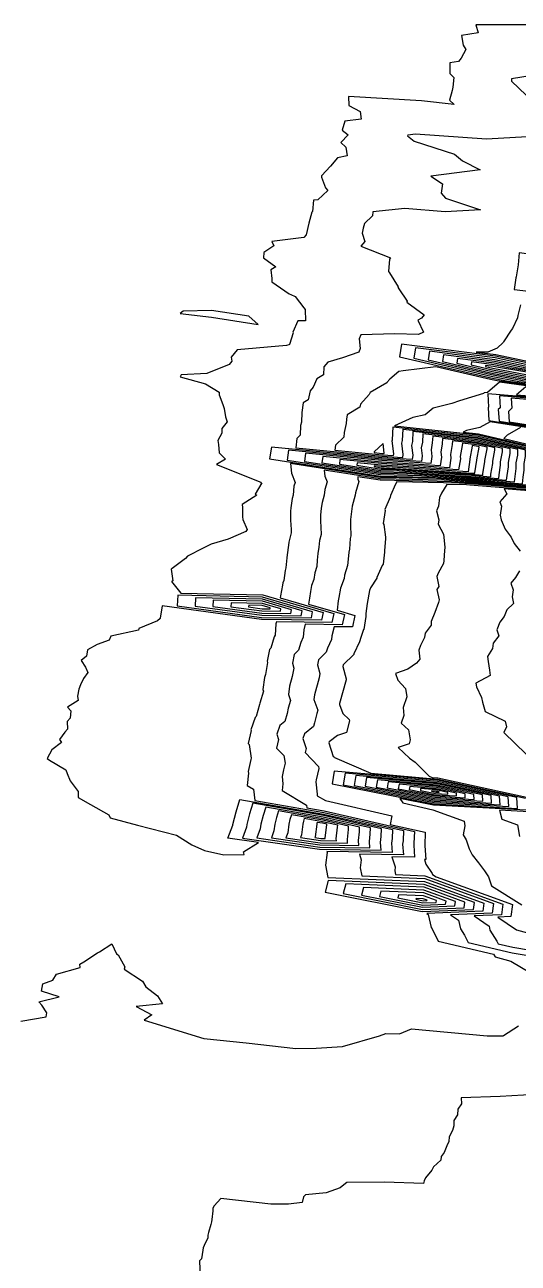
# Model space of a CAD drawing. Header units: metres. Extents: x 706349 to 713144, y 2649082 to 2655455.
# Drawn here: x 711806.2 to 711905.5, y 2651778.8 to 2652027.5 of the extents above; entities that cross this region are included whole.
import ezdxf

# ---------------------------------------------------------------- set-up
doc = ezdxf.new("R2010")
doc.units = ezdxf.units.M
doc.layers.add('C-TOPO-MAJR', color=9, linetype='Continuous')
doc.layers.add('C-TOPO-MINR', color=8, linetype='Continuous')

msp = doc.modelspace()

# ---------------------------------------------------------------- linework, layer by layer
at = {"layer": 'C-TOPO-MAJR', "color": 9, "linetype": 'Continuous', "lineweight": -3, "elevation": -10, "flags": 128}
for points in [[(711905.91, 2651971.27), (711905.34, 2651969.12), (711905.3, 2651968.67), (711904.31, 2651966.48), (711904.04, 2651966.16), (711902.48, 2651963.85), (711902.44, 2651963.7), (711901.18, 2651962.57), (711899.35, 2651961.72), (711896.97, 2651961.78), (711900.93, 2651961.27), (711915.23, 2651958.24)], [(711919.24, 2651953.53), (711901.23, 2651956), (711899.88, 2651956.26), (711888.89, 2651958.81), (711882.33, 2651957.98), (711881.43, 2651957.86), (711879.61, 2651956.32), (711879.02, 2651955.63), (711879.02, 2651955.57), (711875.67, 2651953.64), (711875.5, 2651953.22), (711873.75, 2651951.31), (711873.63, 2651950.69), (711871.03, 2651949.19), (711870.89, 2651948.29), (711870.86, 2651947.4), (711870.43, 2651945.59), (711870.41, 2651944.69), (711868.72, 2651943.09), (711868.6, 2651942.05), (711878.07, 2651941.14), (711880.36, 2651941), (711880.41, 2651941.32), (711880.1, 2651943.92), (711880.15, 2651944.17), (711880.3, 2651946.73), (711897.39, 2651944.88), (711909.99, 2651941.88)], [(711909.48, 2651934.64), (711895.84, 2651935.72), (711890.53, 2651936.04), (711877.72, 2651936.31), (711866.42, 2651938.06), (711866.56, 2651936.85), (711867, 2651935.69), (711866.54, 2651934.19), (711866.45, 2651933.04), (711866.04, 2651931.58), (711865.85, 2651930.41), (711865.68, 2651929), (711865.67, 2651927.79), (711865.76, 2651926.59), (711865.8, 2651925.16), (711865.5, 2651923.95), (711865.38, 2651922.57), (711865.18, 2651921.32), (711865.04, 2651920), (711864.93, 2651918.7), (711864.56, 2651917.43), (711864.37, 2651916.09), (711863.91, 2651914.89), (711863.71, 2651913.72), (711863.46, 2651912.32), (711863.31, 2651911.16), (711870.49, 2651909.06), (711870.07, 2651907.02), (711862.64, 2651907.1), (711862.33, 2651906.01), (711862.24, 2651904.49), (711861.75, 2651903.44), (711861.26, 2651901.9), (711860.37, 2651901.01), (711860.03, 2651899.33), (711860.31, 2651898.3), (711860.02, 2651896.65), (711859.48, 2651894.69), (711859.23, 2651893.01), (711859.69, 2651891.78), (711859.22, 2651890.23), (711858.97, 2651889.16), (711858.52, 2651887.57), (711857.52, 2651886.77), (711856.94, 2651885.05), (711857.28, 2651883.97), (711856.86, 2651882.26), (711858.34, 2651880.74), (711858.57, 2651879.2), (711858.27, 2651877.9), (711857.96, 2651876.51), (711858.12, 2651875.07), (711858, 2651873.72), (711862.88, 2651870.8), (711862.94, 2651870.23), (711866.41, 2651869.63), (711884.56, 2651865.51), (711884.48, 2651863.14), (711884.43, 2651862.78), (711884.6, 2651860.32), (711880.05, 2651860.39), (711880.73, 2651858.38), (711880.62, 2651857.62), (711880.78, 2651856.86), (711886.68, 2651856.62), (711902.38, 2651850.93), (711902.06, 2651848.77), (711896.6, 2651848.54), (711899.57, 2651846.5), (711899.75, 2651845.7), (711901.15, 2651843.47), (711901.39, 2651842.97), (711904.39, 2651842.27), (711915.43, 2651840.4)]]:
    msp.add_lwpolyline(points, dxfattribs=at)
at = {"layer": 'C-TOPO-MAJR', "color": 9, "linetype": 'Continuous', "lineweight": -3, "flags": 128}
for points in [[(711924.97, 2651955.59), (711919.45, 2651956.23), (711905.39, 2651958.54), (711900.58, 2651959.56), (711893.25, 2651960.5), (711893.09, 2651959.52), (711900.22, 2651957.87), (711912.04, 2651955.61), (711919.33, 2651954.61), (711925.24, 2651954.9), (711924.97, 2651955.59)], [(711866.16, 2651940.81), (711865.97, 2651939.55), (711877.82, 2651937.71), (711883.01, 2651937.6), (711895.99, 2651936.81), (711901.52, 2651936.38), (711901.58, 2651937.09), (711901.89, 2651939.04), (711901.89, 2651939.75), (711902.26, 2651941.72), (711902.26, 2651942.42), (711897.16, 2651943.64), (711890.24, 2651944.38), (711890.18, 2651943.35), (711889.87, 2651941.68), (711889.99, 2651940.63), (711889.73, 2651938.95), (711877.96, 2651939.66), (711866.16, 2651940.81)], [(711854.02, 2651911.72), (711844.14, 2651911.93), (711844.07, 2651910.7), (711853.9, 2651909.35), (711859.7, 2651909.29), (711859.85, 2651910.01), (711854.02, 2651911.72)], [(711889, 2651874.33), (711881.48, 2651875), (711881.34, 2651874.07), (711888.73, 2651872.63), (711894.81, 2651872.29), (711894.77, 2651873.08), (711889, 2651874.33)], [(711856.34, 2651865.61), (711855.82, 2651864.22), (711865.58, 2651862.81), (711873.38, 2651862.69), (711873.31, 2651863.69), (711873.52, 2651865.44), (711873.55, 2651866.4), (711866.2, 2651868.07), (711857.26, 2651869.63), (711856.86, 2651868.31), (711856.49, 2651866.95), (711856.34, 2651865.61)], [(711886.48, 2651853.73), (711874.32, 2651854.23), (711873.91, 2651852.74), (711886.22, 2651850.27), (711892.7, 2651850.55), (711892.84, 2651851.42), (711886.48, 2651853.73)]]:
    msp.add_lwpolyline(points, close=True, dxfattribs=at)
at = {"layer": 'C-TOPO-MAJR', "color": 9, "linetype": 'Continuous', "lineweight": -3, "elevation": -10, "flags": 128}
for points in [[(711932.17, 2651950.59), (711919.09, 2651951.54), (711901.68, 2651952.95), (711901.8, 2651950.6), (711901.43, 2651950.23), (711901.59, 2651947.9), (711918.63, 2651945.2), (711931.97, 2651944.66), (711932.41, 2651947.95), (711931.79, 2651949.04), (711932.17, 2651950.59)], [(711889.19, 2651875.54), (711870.63, 2651877.19), (711870.26, 2651874.9), (711888.52, 2651871.33), (711903.54, 2651870.49), (711903.45, 2651872.45), (711889.19, 2651875.54)]]:
    msp.add_lwpolyline(points, close=True, dxfattribs=at)
at = {"layer": 'C-TOPO-MINR', "color": 8, "linetype": 'Continuous', "lineweight": -3, "flags": 128}
for points, elevation in [([(711908.59, 2652027.47), (711896.89, 2652027.49), (711897.36, 2652025.88), (711894.02, 2652025.3), (711894.38, 2652023.37), (711894.88, 2652022.54), (711893.95, 2652020.77), (711893.44, 2652020.09), (711891.69, 2652019.83), (711891.71, 2652017.67), (711892.51, 2652016.91), (711892.29, 2652014.93), (711892.16, 2652014.28), (711891.61, 2652012.34), (711892.57, 2652011.46), (711886, 2652012.21), (711871.29, 2652013.08), (711871.36, 2652011.27), (711873.67, 2652010.04), (711873.87, 2652008.56), (711870.56, 2652008.13), (711870.07, 2652006.35), (711871.26, 2652005.4), (711869.75, 2652003.86), (711870.76, 2652002.92), (711871.05, 2652001.19), (711869.12, 2652000.77), (711867.73, 2651999.11), (711865.92, 2651997.16), (711865.88, 2651996.89), (711866.69, 2651994.72), (711867.17, 2651994.2), (711865.14, 2651992.35), (711864.3, 2651992.26), (711864.11, 2651990), (711863.98, 2651989.88), (711863.38, 2651987.63), (711862.8, 2651985.33), (711862.82, 2651985.28), (711862.37, 2651984.78), (711855.89, 2651983.98), (711856.3, 2651983.08), (711854.27, 2651981.76), (711854.21, 2651980.72), (711856.73, 2651978.9), (711855.69, 2651978.28), (711855.91, 2651976.56), (711855.88, 2651975.87), (711859.41, 2651973.49), (711859.74, 2651973.31), (711860.58, 2651972.94), (711862.33, 2651970.64), (711862.58, 2651970.31), (711862.69, 2651968.07), (711861.16, 2651968.02), (711860.16, 2651965.76), (711860.17, 2651965.65), (711859.46, 2651963.27), (711859.33, 2651963.22), (711858.83, 2651963.07), (711848.91, 2651962.2), (711847.76, 2651960.76), (711847.87, 2651959.95), (711847.3, 2651959.29), (711842.83, 2651957.44), (711837.67, 2651957.19), (711837.45, 2651956.81), (711842.54, 2651955.36), (711845.33, 2651953.73), (711845.31, 2651953.17), (711846.08, 2651951.27), (711846.31, 2651950.43), (711846.59, 2651948.78), (711846.95, 2651947.73), (711845.84, 2651946.4), (711845.88, 2651945.5), (711845.08, 2651944.02), (711845.16, 2651943.19), (711845.33, 2651941.53), (711846.58, 2651940.25), (711844.76, 2651939.16), (711853.67, 2651935.67), (711853.65, 2651935.58), (711853.89, 2651935.5), (711852.56, 2651933.26), (711852.9, 2651933.03), (711849.95, 2651931.16), (711850, 2651930.55), (711850, 2651928.71), (711850.05, 2651928.13), (711850.92, 2651926.17), (711850.71, 2651925.72), (711847.16, 2651924.19), (711843.74, 2651923.22), (711842.07, 2651922.36), (711838.93, 2651920.76), (711838.53, 2651920.32), (711835.85, 2651918.32), (711835.66, 2651918.2), (711836, 2651915.86), (711835.72, 2651915.67), (711837.64, 2651913.35), (711854.07, 2651912.99), (711866.24, 2651909.44), (711865.92, 2651907.93), (711853.8, 2651908.07), (711833.83, 2651910.8), (711833.45, 2651908.31), (711833.46, 2651908.24), (711832.9, 2651907.83), (711829.2, 2651906.26), (711829.13, 2651905.94), (711823.56, 2651904.72), (711823.2, 2651903.91), (711820.79, 2651903.02), (711818.87, 2651901.98), (711818.62, 2651900.73), (711817.6, 2651899.86), (711818.42, 2651898.48), (711818.89, 2651897.4), (711818.06, 2651896.24), (711817.47, 2651894.93), (711817.13, 2651894.05), (711816.83, 2651892.67), (711816.96, 2651891.79), (711814.85, 2651890.45), (711815.48, 2651889.73), (711815.34, 2651888.23), (711814.79, 2651887.6), (711814.85, 2651886.02), (711814.3, 2651885.44), (711813.22, 2651883.94), (711813.64, 2651883.36), (711811.68, 2651881.91), (711810.76, 2651880.13), (711811.18, 2651879.81), (711814.51, 2651877.9), (711814.77, 2651877.15), (711815.34, 2651875.69), (711816.94, 2651873.55), (711816.99, 2651872.32), (711819.47, 2651870.94), (711823.11, 2651868.87), (711823.38, 2651868.27), (711828.87, 2651866.8), (711836.76, 2651864.79), (711839.84, 2651862.82), (711842.38, 2651861.71), (711846.26, 2651860.81), (711850.34, 2651860.85), (711850.19, 2651861.42), (711853.23, 2651863.26), (711847.07, 2651864.15), (711848.04, 2651866.77), (711848.05, 2651866.91), (711848.74, 2651869.45), (711849.49, 2651871.94), (711866.32, 2651869), (711880.16, 2651865.87), (711880.09, 2651864.06), (711879.99, 2651863.14), (711880.12, 2651861.27), (711866.96, 2651861.47), (711867.04, 2651861.26), (711866.68, 2651858.76), (711867.2, 2651856.27), (711886.6, 2651855.46), (711898.56, 2651851.13), (711898.32, 2651849.48), (711887.07, 2651849), (711887.33, 2651848.82), (711887.92, 2651846.23), (711888.12, 2651845.92), (711889.32, 2651843.47), (711900.46, 2651840.86), (711900.84, 2651840.31), (711903.96, 2651839.49), (711907.9, 2651837.1)], -6), ([(711908.27, 2652017.28), (711904.09, 2652016.66), (711904.1, 2652016.13), (711907.07, 2652013.32)], -8), ([(711907.24, 2652004.99), (711899.06, 2652004.54), (711884.76, 2652005.53), (711883.23, 2652005.34), (711883.18, 2652005.16), (711884.51, 2652004.09), (711892.61, 2652001.52), (711894.26, 2652000.16), (711897.78, 2651998.35), (711887.85, 2651997.07), (711890.22, 2651995.54), (711889.95, 2651993.65), (711890.83, 2651992.66), (711897.86, 2651990.32), (711890.74, 2651989.91), (711882.62, 2651990.6), (711876.21, 2651989.9), (711876.15, 2651989.13), (711874.55, 2651987.58), (711874.3, 2651986.64), (711874.05, 2651985.67), (711874.62, 2651983.97), (711873.79, 2651983.06), (711879.74, 2651980.66), (711879.57, 2651980.4), (711879.39, 2651977.94), (711879.54, 2651977.66), (711881.28, 2651974.85), (711881.27, 2651974.83), (711881.43, 2651974.48), (711883.14, 2651972.01), (711883.02, 2651971.79), (711886.51, 2651969.22), (711885.98, 2651968.6), (711885.25, 2651968.14), (711886.4, 2651965.78), (711885.39, 2651965.3), (711880.66, 2651965.43), (711873.81, 2651965.21), (711873.46, 2651964.43), (711873.66, 2651962.51), (711873.43, 2651961.74), (711870.09, 2651960.62), (711867.2, 2651959.75), (711866.38, 2651958.79), (711866.3, 2651957.17), (711864.97, 2651956.4), (711864.25, 2651954.73), (711863.59, 2651954), (711863.22, 2651952.16), (711862.23, 2651951.59), (711861.93, 2651949.64), (711861.85, 2651947.72), (711861.68, 2651946.99), (711861.63, 2651945.1), (711860.92, 2651944.43), (711860.71, 2651942.52), (711878.05, 2651940.84), (711882.23, 2651940.59), (711882.32, 2651941.18), (711882.06, 2651943.47), (711882.16, 2651944.01), (711882.28, 2651946.26), (711897.34, 2651944.63), (711908.44, 2651941.99)], -8), ([(711919.23, 2651953.31), (711901.69, 2651955.72), (711899.29, 2651953.66), (711898.57, 2651953.57), (711898.47, 2651953.48), (711893.62, 2651952), (711892.07, 2651951.42), (711888.32, 2651950.49), (711886.72, 2651949.19), (711884.24, 2651948.65), (711880.55, 2651946.95), (711897.43, 2651945.13), (711911.53, 2651941.78)], -12), ([(711906.97, 2651954.77), (711905.09, 2651953.16), (711919.13, 2651952.03)], -14), ([(711918.6, 2651944.79), (711899.8, 2651947.77), (711897.75, 2651946.61), (711895.07, 2651946.02), (711894.4, 2651945.71), (711897.48, 2651945.37), (711913.08, 2651941.67)], -14), ([(711905.93, 2651946.59), (711903.25, 2651945.08), (711902.55, 2651944.43), (711914.63, 2651941.56)], -16), ([(711907.89, 2651934.99), (711895.87, 2651935.94), (711889.02, 2651936.35), (711877.74, 2651936.59), (711859.67, 2651939.4), (711859.89, 2651937.46), (711860.59, 2651935.6), (711860.36, 2651934.85), (711860.23, 2651933.05), (711860.02, 2651932.33), (711859.73, 2651930.52), (711859.65, 2651929.85), (711859.64, 2651928), (711859.77, 2651926.16), (711859.79, 2651925.47), (711859.33, 2651923.6), (711859.28, 2651922.97), (711858.96, 2651921.04), (711858.9, 2651920.46), (711858.73, 2651918.46), (711858.58, 2651917.93), (711858.29, 2651915.89), (711858.1, 2651915.4), (711858.02, 2651914.93), (711857.64, 2651912.84), (711857.58, 2651912.4), (711868.36, 2651909.25), (711868, 2651907.47), (711856.82, 2651907.6), (711856.72, 2651907.22), (711856.59, 2651904.95), (711856.41, 2651904.58), (711855.7, 2651902.32), (711855.42, 2651902.05), (711854.95, 2651899.69), (711855.02, 2651899.4), (711854.61, 2651896.99), (711854.46, 2651896.45), (711854.1, 2651894.01), (711854.23, 2651893.67), (711853.5, 2651891.28), (711853.44, 2651891.03), (711852.76, 2651888.58), (711852.54, 2651888.41), (711851.71, 2651885.94), (711851.76, 2651885.76), (711851.14, 2651883.18), (711851.37, 2651882.95), (711851.77, 2651880.25), (711851.69, 2651879.94), (711851.15, 2651877.53), (711851.19, 2651877.18), (711850.98, 2651874.76), (711852.25, 2651874), (711852.52, 2651871.73), (711866.37, 2651869.31), (711882.36, 2651865.69), (711882.28, 2651863.6), (711882.21, 2651862.96), (711882.36, 2651860.79), (711873.51, 2651860.93), (711873.88, 2651859.82), (711873.65, 2651858.19), (711873.99, 2651856.57), (711886.64, 2651856.04), (711900.47, 2651851.03), (711900.19, 2651849.13), (711891.83, 2651848.77), (711893.45, 2651847.66), (711893.84, 2651845.97), (711894.63, 2651844.69), (711895.36, 2651843.22), (711904.21, 2651841.15), (711916.2, 2651839.12)], -8), ([(711911.07, 2651934.29), (711895.81, 2651935.5), (711892.03, 2651935.73), (711877.7, 2651936.03), (711873.17, 2651936.73), (711873.23, 2651936.24), (711873.41, 2651935.78), (711872.71, 2651933.53), (711872.68, 2651933.03), (711872.06, 2651930.84), (711871.97, 2651930.29), (711871.71, 2651928.15), (711871.71, 2651927.58), (711871.75, 2651927.01), (711871.81, 2651924.86), (711871.68, 2651924.3), (711871.49, 2651922.17), (711871.4, 2651921.6), (711871.17, 2651919.53), (711871.12, 2651918.94), (711870.54, 2651916.94), (711870.45, 2651916.29), (711869.72, 2651914.38), (711869.4, 2651912.5), (711869.27, 2651911.79), (711869.04, 2651909.91), (711872.62, 2651908.87), (711872.14, 2651906.57), (711868.46, 2651906.61), (711867.95, 2651904.79), (711867.9, 2651904.03), (711867.09, 2651902.29), (711866.83, 2651901.48), (711865.31, 2651899.97), (711865.11, 2651898.98), (711865.59, 2651897.21), (711865.43, 2651896.32), (711864.5, 2651892.93), (711864.36, 2651892.01), (711865.16, 2651889.89), (711864.94, 2651889.17), (711864.5, 2651887.29), (711864.29, 2651886.55), (711862.49, 2651885.12), (711862.17, 2651884.16), (711862.79, 2651882.18), (711862.58, 2651881.33), (711865.31, 2651878.54), (711865.37, 2651878.14), (711864.85, 2651875.86), (711864.77, 2651875.49), (711865.05, 2651872.96), (711865.03, 2651872.69), (711866.7, 2651871.69), (711880.06, 2651868.63), (711879.7, 2651866.93), (711886.76, 2651865.33), (711886.67, 2651862.68), (711886.66, 2651862.6), (711886.85, 2651859.85), (711886.6, 2651859.85), (711886.89, 2651858.97), (711888.14, 2651857.04), (711888.21, 2651856.84), (711888.93, 2651856.39), (711904.29, 2651850.83), (711903.93, 2651848.41), (711901.37, 2651848.31), (711905.07, 2651845.76), (711909.02, 2651844.65)], -12), ([(711912.67, 2651933.94), (711895.78, 2651935.28), (711893.54, 2651935.42), (711881.03, 2651935.68), (711880.76, 2651935.23), (711879.74, 2651932.94), (711879.69, 2651932.61), (711878.65, 2651930.16), (711878.7, 2651929.94), (711878.3, 2651927.37), (711878.41, 2651927.17), (711878.75, 2651924.6), (711878.77, 2651924.31), (711878.56, 2651921.85), (711878.54, 2651921.57), (711878.26, 2651919.17), (711878.11, 2651918.9), (711877.02, 2651916.5), (711877.05, 2651916.34), (711875.75, 2651914.44), (711875.53, 2651913.86), (711875.1, 2651911.29), (711875.09, 2651911.27), (711874.84, 2651909.24), (711874.82, 2651908.67), (711874.81, 2651908.66), (711874.38, 2651906.09), (711874.37, 2651906.07), (711873.8, 2651904.43), (711873.56, 2651903.57), (711873.56, 2651903.56), (711872.42, 2651901.14), (711872.4, 2651901.06), (711870.25, 2651898.93), (711870.19, 2651898.63), (711870.87, 2651896.12), (711870.84, 2651895.98), (711869.51, 2651891.17), (711869.49, 2651891.01), (711870.17, 2651889.21), (711871.45, 2651887.97), (711871.49, 2651887.75), (711870.93, 2651885.37), (711869.14, 2651884.8), (711867.46, 2651883.48), (711867.4, 2651883.28), (711868.24, 2651880.58), (711868.48, 2651880.4), (711868.52, 2651880.36), (711875.81, 2651877.22), (711889.27, 2651876.03), (711906.92, 2651872.19)], -14), ([(711914.26, 2651933.59), (711895.74, 2651935.06), (711895.04, 2651935.1), (711891.11, 2651935.19), (711890.03, 2651933.41), (711889.65, 2651932.56), (711889.42, 2651930.8), (711889.03, 2651929.9), (711889.5, 2651928.07), (711889.37, 2651927.23), (711890.42, 2651925.23), (711890.51, 2651924.58), (711890.69, 2651922.5), (711890.64, 2651921.94), (711890.52, 2651919.88), (711890.45, 2651919.34), (711889.38, 2651917.37), (711889.08, 2651916.7), (711889.5, 2651914.69), (711889.08, 2651914.08), (711889.54, 2651912.04), (711889.44, 2651911.49), (711888.7, 2651909.5), (711887.96, 2651907.69), (711887.93, 2651906.96), (711886.75, 2651905.3), (711886.61, 2651904.45), (711885.8, 2651902.84), (711885.49, 2651901.92), (711885.68, 2651900.13), (711884.98, 2651899.31), (711883.25, 2651898.07), (711880.76, 2651897.24), (711881.23, 2651895.89), (711882.77, 2651894.22), (711883.04, 2651892.56), (711882.32, 2651890.41), (711882.44, 2651888.8), (711881.93, 2651887.28), (711883.39, 2651885.88), (711883.74, 2651883.89), (711883.54, 2651883.07), (711881.29, 2651882.36), (711883.58, 2651880.25), (711884.73, 2651879.4), (711887.53, 2651876.64), (711888.16, 2651876.37), (711889.31, 2651876.27), (711908.65, 2651872.07)], -16), ([(711915.85, 2651933.25), (711902.59, 2651934.3), (711903.15, 2651933.28), (711901.73, 2651931.68), (711902.08, 2651930.8), (711901.82, 2651929), (711902.04, 2651928.1), (711902.84, 2651926.21), (711904.04, 2651924.57), (711904.65, 2651923.33), (711905.82, 2651921.76)], -18), ([(711905.73, 2651917.83), (711904.89, 2651916.51), (711903.99, 2651915.36), (711904.41, 2651913.99), (711904.2, 2651912.6), (711904.52, 2651911.31), (711903.16, 2651910.04), (711902.65, 2651908.68), (711901.72, 2651907.52), (711901.14, 2651906.02), (711901.57, 2651904.81), (711900.42, 2651903.32), (711900.26, 2651902.26), (711899.27, 2651900.64), (711899.37, 2651899.66), (711899.68, 2651897.88), (711899.78, 2651896.8), (711896.93, 2651895.29), (711897.03, 2651894.54), (711898.06, 2651892.43), (711898.26, 2651891.47), (711898.79, 2651889.59), (711902.83, 2651887.67), (711903.11, 2651886.5), (711902.55, 2651885.38), (711907.05, 2651881.03)], -18), ([(711907.03, 2651869.77), (711888.43, 2651870.81), (711881.66, 2651872.13), (711882.25, 2651871.22), (711888.29, 2651869.83), (711894.57, 2651867.55), (711894.72, 2651866.66), (711894.39, 2651864.82), (711894.95, 2651863.82), (711895.56, 2651862.02), (711896.21, 2651860.81), (711897.48, 2651859.18), (711898.67, 2651857.59), (711899.44, 2651856.4), (711900.06, 2651854.6), (711906.19, 2651850.8)], -14), ([(711908.78, 2651869.41), (711901.68, 2651869.81), (711902.17, 2651867.97), (711905.31, 2651866.83), (711905.69, 2651864.48)], -16), ([(711805.45, 2651827.42), (711810.55, 2651828.26), (711810.7, 2651829.09), (711809.64, 2651830.61), (711809.04, 2651831.28), (711813.17, 2651832.29), (711809.61, 2651833.42), (711809.85, 2651834.91), (711811.9, 2651835.67), (711812.61, 2651836.86), (711817.36, 2651838.22), (711817.31, 2651838.85), (711818.12, 2651839.35), (711820.88, 2651841.1), (711821.24, 2651841.32), (711823.76, 2651842.92), (711824.71, 2651840.94), (711825, 2651840.7), (711826.36, 2651838.29), (711826.21, 2651837.86), (711829.9, 2651835.42), (711830.56, 2651834.3), (711832.91, 2651832.53), (711833.96, 2651830.86), (711828.6, 2651830.38), (711831.78, 2651828.69), (711830.25, 2651827.59), (711842.22, 2651823.9), (711850.74, 2651823.04), (711860.75, 2651821.95), (711864.81, 2651821.96), (711870.13, 2651822.33), (711877.54, 2651824.47), (711878.85, 2651824.94), (711881.58, 2651824.85), (711884.02, 2651825.86), (711899.17, 2651824.48), (711902.43, 2651824.44), (711902.5, 2651824.5), (711902.51, 2651824.51), (711905.48, 2651826.49)], -4), ([(711911.2, 2651812.79), (711901.79, 2651812.27), (711893.98, 2651812.05), (711894.03, 2651810.82), (711893.3, 2651809.75), (711893.24, 2651808.62), (711892.47, 2651807.46), (711892.49, 2651806.41), (711892.22, 2651805.43), (711891.55, 2651804.19), (711891.47, 2651803.24), (711891.06, 2651802.39), (711890.53, 2651801.04), (711889.98, 2651800.27), (711889.91, 2651799.47), (711888.44, 2651798.15), (711888.08, 2651797.5), (711886.79, 2651795.93), (711886.55, 2651795.35), (711886.4, 2651794.79), (711878.57, 2651795.06), (711870.97, 2651795.02), (711870.37, 2651794.53), (711869.65, 2651793.96), (711866.85, 2651792.94), (711862.69, 2651792.54), (711862.3, 2651792.13), (711862.01, 2651791.01), (711859.23, 2651790.66), (711855.72, 2651790.66), (711845.67, 2651791.78), (711844.32, 2651790.31), (711844.05, 2651789.84), (711844.05, 2651789.34), (711843.86, 2651787.61), (711843.77, 2651787.1), (711843.66, 2651786.58), (711843.15, 2651784.97), (711843.04, 2651784.47), (711843.04, 2651783.92), (711842.29, 2651782.36), (711842.09, 2651781.9), (711842.04, 2651781.4), (711841.75, 2651779.7), (711841.35, 2651779.3), (711841.47, 2651775.94)], -2)]:
    msp.add_lwpolyline(points, dxfattribs=dict(at, elevation=elevation))
for points, elevation in [([(711935.93, 2651976.7), (711921.44, 2651979.63), (711905.65, 2651981.66), (711905.45, 2651979.28), (711905.01, 2651976.9), (711904.99, 2651976.67), (711904.66, 2651974.31), (711920.74, 2651972.48), (711935.34, 2651972.2), (711935.59, 2651974.07), (711935.66, 2651974.79), (711935.93, 2651976.7)], -8), ([(711838.05, 2651969.96), (711837.48, 2651969.51), (711843.75, 2651968.76), (711853.16, 2651967.31), (711851.27, 2651968.97), (711843.78, 2651970.14), (711838.05, 2651969.96)], -6), ([(711931.53, 2651955.86), (711919.52, 2651957.27), (711913.26, 2651958.3), (711900.86, 2651960.93), (711881.98, 2651963.35), (711881.57, 2651960.84), (711899.94, 2651956.58), (711903.39, 2651955.92), (711919.26, 2651953.74), (711932.12, 2651954.36), (711931.53, 2651955.86)], -8), ([(711929.89, 2651955.79), (711919.5, 2651957.01), (711911.29, 2651958.36), (711900.79, 2651960.59), (711884.8, 2651962.64), (711884.45, 2651960.51), (711900.01, 2651956.9), (711905.55, 2651955.85), (711919.28, 2651953.96), (711930.4, 2651954.5), (711929.89, 2651955.79)], -6), ([(711928.25, 2651955.72), (711919.49, 2651956.75), (711909.32, 2651958.42), (711900.72, 2651960.24), (711887.62, 2651961.93), (711887.33, 2651960.18), (711900.08, 2651957.23), (711907.72, 2651955.77), (711919.3, 2651954.18), (711928.68, 2651954.63), (711928.25, 2651955.72)], -4), ([(711926.61, 2651955.66), (711919.47, 2651956.49), (711907.36, 2651958.48), (711900.65, 2651959.9), (711890.43, 2651961.21), (711890.21, 2651959.85), (711900.15, 2651957.55), (711909.88, 2651955.69), (711919.31, 2651954.39), (711926.96, 2651954.76), (711926.61, 2651955.66)], -2), ([(711923.33, 2651955.52), (711919.43, 2651955.97), (711903.42, 2651958.6), (711900.51, 2651959.22), (711896.07, 2651959.79), (711895.97, 2651959.2), (711900.29, 2651958.19), (711914.2, 2651955.54), (711919.35, 2651954.83), (711923.52, 2651955.03), (711923.33, 2651955.52)], 2), ([(711921.69, 2651955.45), (711919.42, 2651955.71), (711901.46, 2651958.66), (711900.44, 2651958.87), (711898.89, 2651959.07), (711898.85, 2651958.87), (711900.36, 2651958.52), (711916.36, 2651955.46), (711919.37, 2651955.05), (711921.8, 2651955.16), (711921.69, 2651955.45)], 4), ([(711933.97, 2651950.71), (711919.11, 2651951.78), (711899.32, 2651953.38), (711899.46, 2651950.71), (711899.37, 2651950.62), (711899.55, 2651948.02), (711918.62, 2651944.99), (711933.55, 2651944.38), (711934.04, 2651948.07), (711933.54, 2651948.94), (711933.97, 2651950.71)], -12), ([(711930.36, 2651950.48), (711919.07, 2651951.29), (711904.03, 2651952.51), (711904.14, 2651950.48), (711903.49, 2651949.84), (711903.63, 2651947.79), (711918.65, 2651945.41), (711930.4, 2651944.93), (711930.79, 2651947.83), (711930.04, 2651949.13), (711930.36, 2651950.48)], -8), ([(711855.81, 2651942.7), (711855.46, 2651940.33), (711877.76, 2651936.87), (711887.52, 2651936.66), (711895.9, 2651936.16), (711906.3, 2651935.33), (711906.41, 2651936.67), (711906.63, 2651938.05), (711906.63, 2651939.38), (711906.89, 2651940.78), (711906.9, 2651942.1), (711897.3, 2651944.38), (711884.27, 2651945.79), (711884.16, 2651943.84), (711884.01, 2651943.02), (711884.24, 2651941.05), (711884.1, 2651940.18), (711878.03, 2651940.55), (711855.81, 2651942.7)], -6), ([(711859.26, 2651942.07), (711858.96, 2651940.07), (711877.78, 2651937.15), (711886.02, 2651936.97), (711895.93, 2651936.38), (711904.7, 2651935.68), (711904.8, 2651936.81), (711905.05, 2651938.38), (711905.05, 2651939.5), (711905.35, 2651941.09), (711905.35, 2651942.21), (711897.25, 2651944.13), (711886.26, 2651945.32), (711886.17, 2651943.68), (711885.96, 2651942.57), (711886.16, 2651940.91), (711885.98, 2651939.77), (711878.01, 2651940.25), (711859.26, 2651942.07)], -4), ([(711862.71, 2651941.44), (711862.47, 2651939.81), (711877.8, 2651937.43), (711884.51, 2651937.29), (711895.96, 2651936.6), (711903.11, 2651936.03), (711903.19, 2651936.95), (711903.47, 2651938.71), (711903.47, 2651939.62), (711903.8, 2651941.41), (711903.8, 2651942.32), (711897.2, 2651943.88), (711888.25, 2651944.85), (711888.17, 2651943.51), (711887.92, 2651942.13), (711888.07, 2651940.77), (711887.85, 2651939.36), (711877.99, 2651939.96), (711862.71, 2651941.44)], -2), ([(711869.61, 2651940.18), (711869.48, 2651939.29), (711877.84, 2651937.99), (711881.5, 2651937.91), (711896.03, 2651937.03), (711899.92, 2651936.72), (711899.97, 2651937.23), (711900.31, 2651939.37), (711900.31, 2651939.87), (711900.71, 2651942.04), (711900.71, 2651942.53), (711897.11, 2651943.39), (711892.23, 2651943.92), (711892.18, 2651943.18), (711891.82, 2651941.23), (711891.91, 2651940.49), (711891.6, 2651938.54), (711877.94, 2651939.37), (711869.61, 2651940.18)], 2), ([(711873.06, 2651939.55), (711872.98, 2651939.03), (711877.86, 2651938.27), (711880, 2651938.22), (711896.06, 2651937.25), (711898.33, 2651937.07), (711898.36, 2651937.37), (711898.72, 2651939.7), (711898.73, 2651939.99), (711899.17, 2651942.35), (711899.17, 2651942.64), (711897.06, 2651943.14), (711894.21, 2651943.45), (711894.19, 2651943.02), (711893.77, 2651940.79), (711893.82, 2651940.35), (711893.47, 2651938.13), (711877.92, 2651939.07), (711873.06, 2651939.55)], 4), ([(711876.51, 2651938.91), (711876.48, 2651938.77), (711877.88, 2651938.55), (711878.49, 2651938.53), (711896.09, 2651937.47), (711896.74, 2651937.42), (711896.75, 2651937.5), (711897.14, 2651940.03), (711897.14, 2651940.11), (711897.62, 2651942.66), (711897.62, 2651942.75), (711897.02, 2651942.89), (711896.2, 2651942.98), (711896.19, 2651942.86), (711895.73, 2651940.34), (711895.74, 2651940.22), (711895.35, 2651937.72), (711877.9, 2651938.78), (711876.51, 2651938.91)], 6), ([(711876.49, 2651941.59), (711878.1, 2651941.43), (711878.48, 2651941.41), (711878.49, 2651941.46), (711878.26, 2651943.41), (711876.51, 2651941.76), (711876.49, 2651941.59)], -12), ([(711854.06, 2651912.57), (711837.01, 2651912.93), (711836.9, 2651910.81), (711853.84, 2651908.49), (711863.85, 2651908.38), (711864.11, 2651909.63), (711854.06, 2651912.57)], -4), ([(711854.04, 2651912.14), (711840.57, 2651912.43), (711840.48, 2651910.76), (711853.87, 2651908.92), (711861.78, 2651908.83), (711861.98, 2651909.82), (711854.04, 2651912.14)], -2), ([(711854.01, 2651911.29), (711847.7, 2651911.43), (711847.66, 2651910.64), (711853.93, 2651909.78), (711857.63, 2651909.74), (711857.73, 2651910.2), (711854.01, 2651911.29)], 2), ([(711853.99, 2651910.86), (711851.27, 2651910.92), (711851.25, 2651910.58), (711853.96, 2651910.21), (711855.56, 2651910.19), (711855.6, 2651910.39), (711853.99, 2651910.86)], 4), ([(711889.23, 2651875.78), (711868.46, 2651877.63), (711868.05, 2651875.06), (711888.47, 2651871.07), (711905.29, 2651870.13), (711905.18, 2651872.32), (711889.23, 2651875.78)], -12), ([(711889.15, 2651875.3), (711872.8, 2651876.75), (711872.48, 2651874.73), (711888.56, 2651871.59), (711901.79, 2651870.85), (711901.71, 2651872.57), (711889.15, 2651875.3)], -8), ([(711889.12, 2651875.06), (711874.97, 2651876.31), (711874.69, 2651874.57), (711888.6, 2651871.85), (711900.05, 2651871.21), (711899.98, 2651872.7), (711889.12, 2651875.06)], -6), ([(711889.08, 2651874.82), (711877.14, 2651875.88), (711876.91, 2651874.4), (711888.64, 2651872.11), (711898.3, 2651871.57), (711898.24, 2651872.83), (711889.08, 2651874.82)], -4), ([(711889.04, 2651874.57), (711879.31, 2651875.44), (711879.12, 2651874.24), (711888.68, 2651872.37), (711896.56, 2651871.93), (711896.51, 2651872.95), (711889.04, 2651874.57)], -2), ([(711888.96, 2651874.09), (711883.66, 2651874.56), (711883.55, 2651873.91), (711888.77, 2651872.89), (711893.06, 2651872.65), (711893.04, 2651873.21), (711888.96, 2651874.09)], 2), ([(711888.92, 2651873.85), (711885.83, 2651874.12), (711885.77, 2651873.74), (711888.81, 2651873.15), (711891.32, 2651873.01), (711891.3, 2651873.33), (711888.92, 2651873.85)], 4), ([(711888.89, 2651873.61), (711888, 2651873.69), (711887.98, 2651873.58), (711888.85, 2651873.41), (711889.57, 2651873.37), (711889.57, 2651873.46), (711888.89, 2651873.61)], 6), ([(711850.8, 2651866.38), (711849.99, 2651864.18), (711865.49, 2651861.93), (711877.87, 2651861.74), (711877.76, 2651863.32), (711877.9, 2651864.52), (711877.95, 2651866.05), (711866.28, 2651868.69), (711852.08, 2651871.17), (711851.45, 2651869.07), (711850.87, 2651866.92), (711850.8, 2651866.38)], -4), ([(711853.57, 2651866), (711852.91, 2651864.2), (711865.54, 2651862.37), (711875.63, 2651862.22), (711875.54, 2651863.51), (711875.71, 2651864.98), (711875.75, 2651866.22), (711866.24, 2651868.38), (711854.67, 2651870.4), (711854.15, 2651868.69), (711853.68, 2651866.94), (711853.57, 2651866)], -2), ([(711859.1, 2651865.23), (711858.74, 2651864.24), (711865.63, 2651863.25), (711871.14, 2651863.16), (711871.09, 2651863.87), (711871.32, 2651865.9), (711871.35, 2651866.58), (711866.16, 2651867.76), (711859.84, 2651868.86), (711859.56, 2651867.93), (711859.3, 2651866.97), (711859.1, 2651865.23)], 2), ([(711861.87, 2651864.84), (711861.66, 2651864.27), (711865.68, 2651863.68), (711868.9, 2651863.64), (711868.87, 2651864.05), (711869.13, 2651866.36), (711869.15, 2651866.76), (711866.12, 2651867.45), (711862.43, 2651868.09), (711862.27, 2651867.54), (711862.12, 2651866.99), (711861.87, 2651864.84)], 4), ([(711864.64, 2651864.45), (711864.58, 2651864.29), (711865.73, 2651864.12), (711866.65, 2651864.11), (711866.64, 2651864.23), (711866.94, 2651866.83), (711866.94, 2651866.94), (711866.08, 2651867.14), (711865.02, 2651867.32), (711864.97, 2651867.16), (711864.93, 2651867), (711864.64, 2651864.45)], 6), ([(711886.56, 2651854.88), (711867.25, 2651855.69), (711866.61, 2651853.31), (711886.16, 2651849.4), (711896.44, 2651849.84), (711896.65, 2651851.22), (711886.56, 2651854.88)], -4), ([(711886.52, 2651854.3), (711870.79, 2651854.96), (711870.26, 2651853.03), (711886.19, 2651849.84), (711894.57, 2651850.19), (711894.74, 2651851.32), (711886.52, 2651854.3)], -2), ([(711886.44, 2651853.15), (711877.85, 2651853.51), (711877.57, 2651852.45), (711886.26, 2651850.71), (711890.83, 2651850.91), (711890.93, 2651851.52), (711886.44, 2651853.15)], 2), ([(711886.4, 2651852.57), (711881.39, 2651852.78), (711881.22, 2651852.16), (711886.29, 2651851.15), (711888.96, 2651851.26), (711889.02, 2651851.62), (711886.4, 2651852.57)], 4), ([(711886.36, 2651851.99), (711884.92, 2651852.05), (711884.87, 2651851.88), (711886.33, 2651851.58), (711887.09, 2651851.62), (711887.11, 2651851.72), (711886.36, 2651851.99)], 6)]:
    msp.add_lwpolyline(points, close=True, dxfattribs=dict(at, elevation=elevation))

doc.saveas('drawing.dxf')
